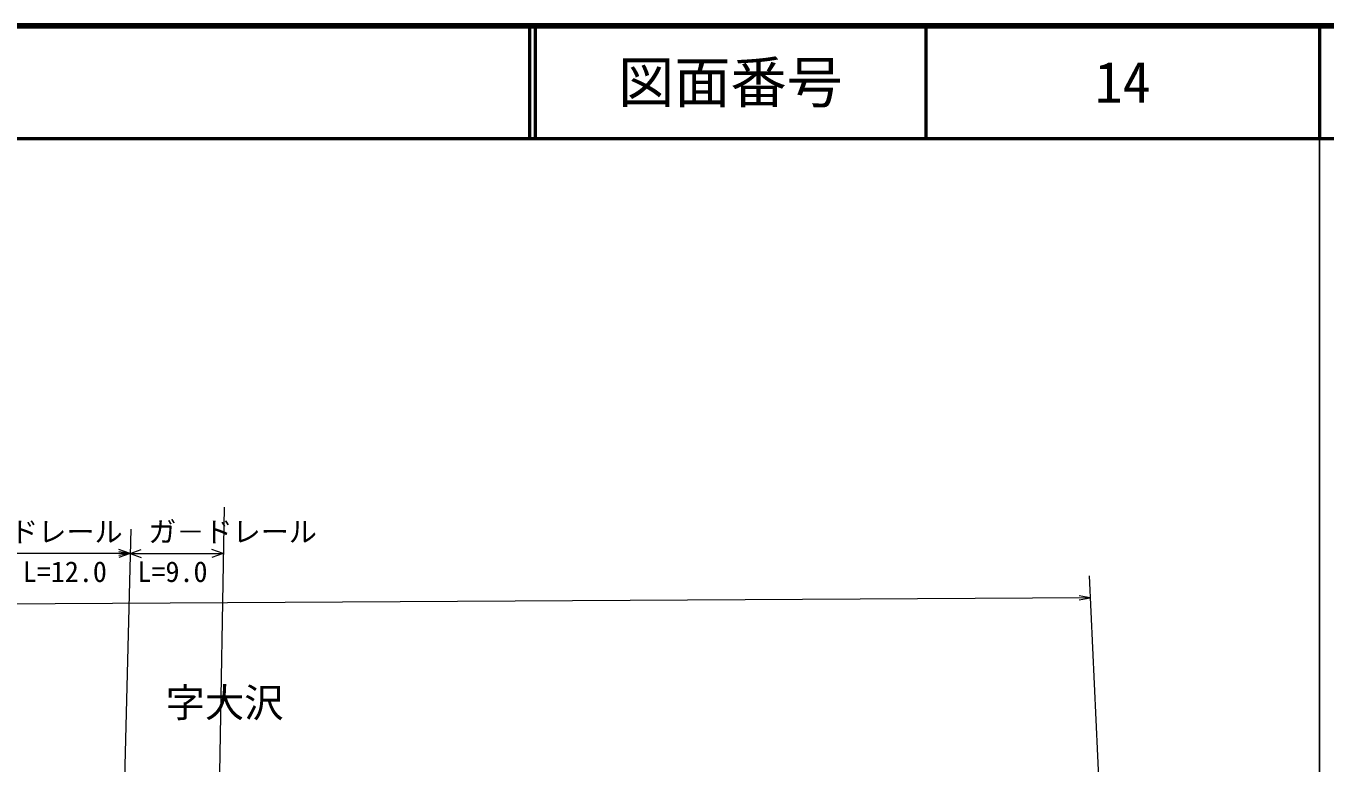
# Model space of a CAD drawing. Units: millimetres, scale not verified. Extents: x 40000 to 680000, y 20000 to 380000.
# Drawn here: x 463961 to 579500, y 314457 to 380000 of the extents above; entities that cross this region are included whole.
import ezdxf
from ezdxf.enums import TextEntityAlignment as Align

# ---------------------------------------------------------------- set-up
doc = ezdxf.new("R2010")
doc.units = ezdxf.units.MM
doc.header["$LTSCALE"] = 1000
for name, color, linetype, lineweight in [('M-BMK-HTXT', 7, 'Continuous', 13), ('M-STR-HTXT', 7, 'Continuous', 13), ('M-TTL', 2, 'Continuous', 140), ('M-TTL-BAND', 7, 'Continuous', 25), ('M-TTL-LINE', 7, 'Continuous', 50)]:
    doc.layers.add(name, color=color, linetype=linetype, lineweight=lineweight)
doc.layers.add('M-TTL-TXT', color=7, linetype='Continuous')
doc.styles.add('ＭＳ ゴシック', font='')
doc.styles.get('ＭＳ ゴシック').set_extended_font_data('MS Gothic')

# ---------------------------------------------------------------- blocks, each defined once
blk = doc.blocks.new('open_arrow')
at = {"color": 0, "linetype": 'Continuous', "lineweight": -2}
blk.add_lwpolyline([(7.5, 1.25), (0, 0), (7.5, -1.25)], dxfattribs=at)

msp = doc.modelspace()

# ---------------------------------------------------------------- linework, layer by layer
at = {"layer": 'M-STR-HTXT'}
for p, q in [((481579, 337211), (480832, 295180)), ((473274, 335246), (472176, 290669)), ((473221, 333088), (461389, 333088)), ((473221, 333088), (472233, 333250)), ((473221, 333088), (472234, 333434)), ((473221, 333088), (472234, 332921)), ((473221, 333088), (472234, 332743)), ((473221, 333088), (474208, 333434)), ((473221, 333088), (481489, 333088)), ((473221, 333088), (474208, 332743)), ((481489, 333088), (480502, 333434)), ((481489, 333088), (480502, 332743)), ((560624, 285974), (558567, 331111)), ((558617, 329155), (222057, 327185))]:
    msp.add_line(p, q, dxfattribs=at)
at = {"layer": 'M-TTL'}
msp.add_line((680000, 380000), (40000, 380000), dxfattribs=at)
at = {"layer": 'M-TTL-BAND'}
msp.add_line((579000, 20000), (579000, 370000), dxfattribs=at)
at = {"layer": 'M-TTL-LINE'}
for p, q in [((508747, 380000), (508747, 370000)), ((509247, 380000), (509247, 370000)), ((543997, 380000), (543997, 370000)), ((579000, 380000), (579000, 370000)), ((40000, 370000), (680000, 370000))]:
    msp.add_line(p, q, dxfattribs=at)

# ---------------------------------------------------------------- block references
at = {"layer": 'M-STR-HTXT', "xscale": 133, "yscale": 133, "rotation": 180.3}
msp.add_blockref('open_arrow', (558617, 329155), dxfattribs=at)

# ---------------------------------------------------------------- texts
at = {"layer": 'M-BMK-HTXT', "style": 'ＭＳ ゴシック'}
msp.add_text('字大沢', height=2566, dxfattribs=at).set_placement((476372, 317770), align=Align.BOTTOM_LEFT)
at = {"layer": 'M-STR-HTXT', "style": 'ＭＳ ゴシック'}
for s, p in [('ガ－ドレール', (457555, 333557)), ('ガ－ドレール', (474835, 333557)), ('L=12.0', (463675, 330007)), ('L=9.0', (473874, 330007))]:
    msp.add_text(s, height=1833, dxfattribs=at).set_placement(p, align=Align.BOTTOM_LEFT)
at = {"layer": 'M-TTL-TXT', "style": 'ＭＳ ゴシック'}
for s, p in [('図面番号', (526622, 375000)), ('14', (561497, 375000))]:
    msp.add_text(s, height=3666, dxfattribs=at).set_placement(p, align=Align.MIDDLE_CENTER)

doc.saveas('drawing.dxf')
